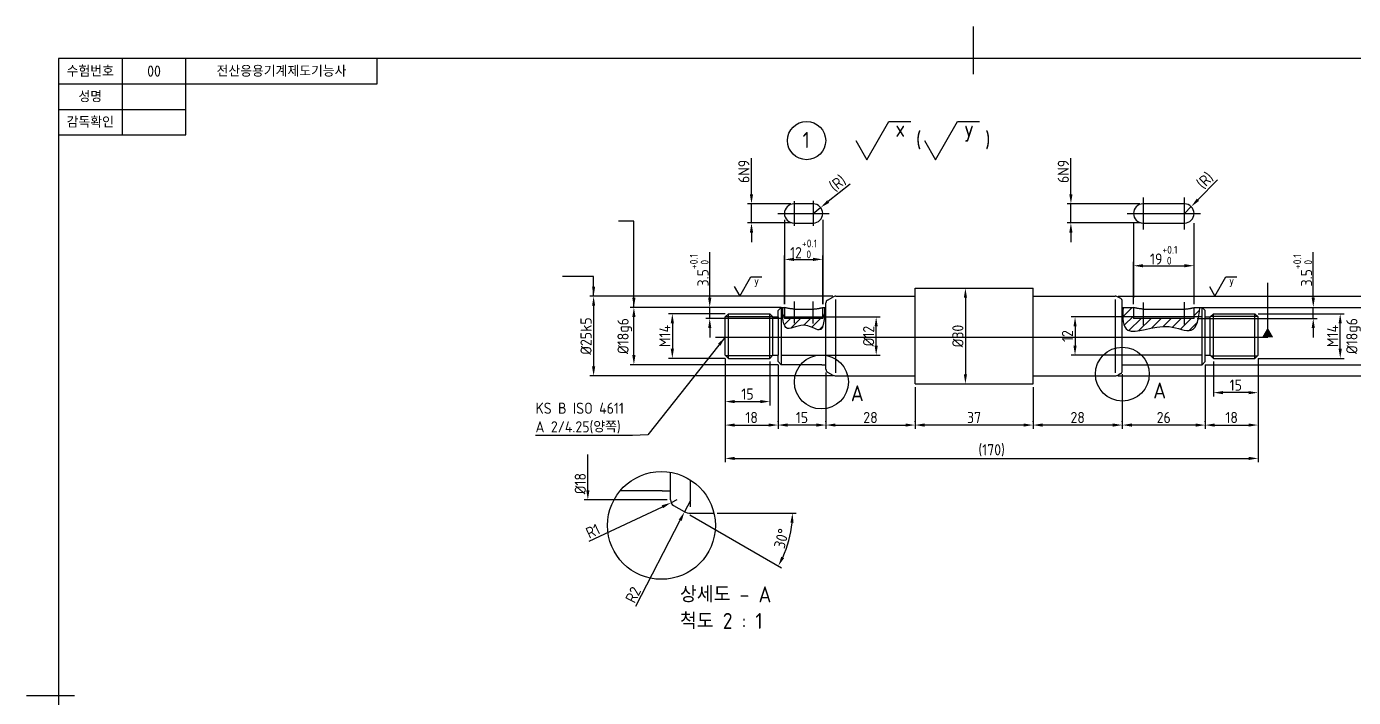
# Model space of a CAD drawing. Header units: millimetres. Extents: x 0 to 1314, y 0 to 614.
# Drawn here: x 0 to 416.3, y 209.4 to 420 of the extents above; entities that cross this region are included whole.
import ezdxf

# ---------------------------------------------------------------- set-up
doc = ezdxf.new("R2010")
doc.units = ezdxf.units.MM
for name, color, linetype in [('가는실선', 1, 'Continuous'), ('문자', 2, 'Continuous'), ('외형선', 3, 'Continuous'), ('윤곽선', 4, 'Continuous'), ('중심선', 1, 'Continuous')]:
    doc.layers.add(name, color=color, linetype=linetype)
doc.styles.get("Standard").update_dxf_attribs({"font": 'isocp.shx', "bigfont": 'whgtxt.shx'})
doc.dimstyles.new('ISO-25', dxfattribs={"dimtxt": 3.5, "dimasz": 3, "dimexe": 1.2, "dimexo": 1, "dimtad": 1, "dimdsep": 46, "dimtxsty": 'Standard', "dimcen": 0, "dimclrd": 7, "dimclre": 7, "dimclrt": 2, "dimazin": 2, "dimtfac": 1, "dimtmove": 0, "dimatfit": 3, "dimfxl": 0, "dimlwd": -1, "dimlwe": -1, "dimarcsym": 0})
pattern_1 = [(45, (-648.5, 172.526), (-1.571545, 1.571545), [])]

# ---------------------------------------------------------------- blocks, each defined once
blk = doc.blocks.new('*D157')
at = {"layer": 'Defpoints', "color": 0}
for p in [(227.44, 364.33), (240.78, 364.33), (240.78, 358.33)]:
    blk.add_point(p, dxfattribs=at)
at = {"layer": '외형선', "color": 7}
for p, q in [((227.44, 367.33), (227.44, 378.69)), ((239.78, 364.33), (226.24, 364.33)), ((227.44, 358.33), (227.44, 364.33)), ((239.78, 358.33), (226.24, 358.33)), ((227.44, 355.33), (227.44, 352.33))]:
    blk.add_line(p, q, dxfattribs=at)
for points in [[(226.94, 367.33), (227.94, 367.33), (227.44, 364.33)], [(226.94, 355.33), (227.94, 355.33), (227.44, 358.33)]]:
    blk.add_solid(points, dxfattribs=at)
at = {"layer": '외형선', "color": 2, "insert": (225.06, 374.51), "char_height": 3.5, "attachment_point": 5, "rotation": 90}
blk.add_mtext('6N9', dxfattribs=at)
blk = doc.blocks.new('*D158')
at = {"layer": 'Defpoints', "color": 0}
for p in [(249.14, 363.18), (246.78, 361.33)]:
    blk.add_point(p, dxfattribs=at)
at = {"layer": '외형선', "color": 7}
for p, q in [((258.41, 370.48), (251.5, 365.04)), ((246.78, 361.33), (249.14, 363.18))]:
    blk.add_line(p, q, dxfattribs=at)
blk.add_solid([(251.19, 365.43), (251.81, 364.64), (249.14, 363.18)], dxfattribs=at)
at = {"layer": '외형선', "color": 2, "insert": (254.56, 370.69), "char_height": 3.5, "attachment_point": 5, "rotation": 38.2074}
blk.add_mtext('(R)', dxfattribs=at)
blk = doc.blocks.new('*D159')
at = {"layer": 'Defpoints', "color": 0}
for p in [(249.78, 346.9), (237.78, 331.84), (249.78, 331.84)]:
    blk.add_point(p, dxfattribs=at)
at = {"layer": '외형선', "color": 7}
for p, q in [((237.78, 332.84), (237.78, 348.1)), ((240.78, 346.9), (246.78, 346.9)), ((249.78, 332.84), (249.78, 348.1))]:
    blk.add_line(p, q, dxfattribs=at)
for points in [[(240.78, 347.4), (240.78, 346.4), (237.78, 346.9)], [(246.78, 347.4), (246.78, 346.4), (249.78, 346.9)]]:
    blk.add_solid(points, dxfattribs=at)
at = {"layer": '외형선', "color": 2, "insert": (243.78, 350.2), "char_height": 3.5, "attachment_point": 5}
blk.add_mtext('12{\\H0.7x;\\S+0.1^  0;}', dxfattribs=at)
blk = doc.blocks.new('*D160')
at = {"layer": 'Defpoints', "color": 0}
for p in [(366.28, 344.91), (347.28, 331.84), (366.28, 331.84)]:
    blk.add_point(p, dxfattribs=at)
at = {"layer": '외형선', "color": 7}
for p, q in [((347.28, 332.84), (347.28, 346.11)), ((366.28, 332.84), (366.28, 346.11)), ((350.28, 344.91), (363.28, 344.91))]:
    blk.add_line(p, q, dxfattribs=at)
for points in [[(350.28, 345.41), (350.28, 344.41), (347.28, 344.91)], [(363.28, 345.41), (363.28, 344.41), (366.28, 344.91)]]:
    blk.add_solid(points, dxfattribs=at)
at = {"layer": '외형선', "color": 2, "insert": (356.78, 348.21), "char_height": 3.5, "attachment_point": 5}
blk.add_mtext('19{\\H0.7x;\\S+0.1^  0;}', dxfattribs=at)
blk = doc.blocks.new('*D161')
at = {"layer": 'Defpoints', "color": 0}
for p in [(327.65, 364.33), (350.28, 364.33), (350.28, 358.33)]:
    blk.add_point(p, dxfattribs=at)
at = {"layer": '외형선', "color": 7}
for p, q in [((327.65, 367.33), (327.65, 378.69)), ((349.28, 364.33), (326.45, 364.33)), ((327.65, 358.33), (327.65, 364.33)), ((349.28, 358.33), (326.45, 358.33)), ((327.65, 355.33), (327.65, 352.33))]:
    blk.add_line(p, q, dxfattribs=at)
for points in [[(327.15, 367.33), (328.15, 367.33), (327.65, 364.33)], [(327.15, 355.33), (328.15, 355.33), (327.65, 358.33)]]:
    blk.add_solid(points, dxfattribs=at)
at = {"layer": '외형선', "color": 2, "insert": (325.27, 374.51), "char_height": 3.5, "attachment_point": 5, "rotation": 90}
blk.add_mtext('6N9', dxfattribs=at)
blk = doc.blocks.new('*D155')
at = {"layer": 'Defpoints', "color": 0}
for p in [(365.39, 363.46), (363.28, 361.33)]:
    blk.add_point(p, dxfattribs=at)
at = {"layer": '외형선', "color": 7}
for p, q in [((373.68, 371.86), (367.5, 365.6)), ((363.28, 361.33), (365.39, 363.46))]:
    blk.add_line(p, q, dxfattribs=at)
blk.add_solid([(367.14, 365.95), (367.85, 365.25), (365.39, 363.46)], dxfattribs=at)
at = {"layer": '외형선', "color": 2, "insert": (369.82, 371.59), "char_height": 3.5, "attachment_point": 5, "rotation": 45.391}
blk.add_mtext('(R)', dxfattribs=at)
blk = doc.blocks.new('*D156')
at = {"layer": 'Defpoints', "color": 0}
for p in [(214.34, 331.84), (237.78, 331.84), (237.78, 328.34)]:
    blk.add_point(p, dxfattribs=at)
at = {"layer": '외형선', "color": 7}
for p, q in [((214.34, 334.84), (214.34, 349.17)), ((236.78, 331.84), (213.14, 331.84)), ((214.34, 328.34), (214.34, 331.84)), ((236.78, 328.34), (213.14, 328.34)), ((214.34, 325.34), (214.34, 322.34))]:
    blk.add_line(p, q, dxfattribs=at)
for points in [[(213.84, 334.84), (214.84, 334.84), (214.34, 331.84)], [(213.84, 325.34), (214.84, 325.34), (214.34, 328.34)]]:
    blk.add_solid(points, dxfattribs=at)
at = {"layer": '외형선', "color": 2, "insert": (211.04, 343.51), "char_height": 3.5, "attachment_point": 5, "rotation": 90}
blk.add_mtext('3.5{\\H0.7x;\\S+0.1^  0;}', dxfattribs=at)
blk = doc.blocks.new('*D162')
at = {"layer": 'Defpoints', "color": 0}
for p in [(366.28, 331.84), (403.69, 331.84), (366.28, 328.34)]:
    blk.add_point(p, dxfattribs=at)
at = {"layer": '외형선', "color": 7}
for p, q in [((403.69, 334.84), (403.69, 349.17)), ((367.28, 331.84), (404.89, 331.84)), ((403.69, 328.34), (403.69, 331.84)), ((367.28, 328.34), (404.89, 328.34)), ((403.69, 325.34), (403.69, 322.34))]:
    blk.add_line(p, q, dxfattribs=at)
for points in [[(403.19, 334.84), (404.19, 334.84), (403.69, 331.84)], [(403.19, 325.34), (404.19, 325.34), (403.69, 328.34)]]:
    blk.add_solid(points, dxfattribs=at)
at = {"layer": '외형선', "color": 2, "insert": (400.39, 343.51), "char_height": 3.5, "attachment_point": 5, "rotation": 90}
blk.add_mtext('3.5{\\H0.7x;\\S+0.1^  0;}', dxfattribs=at)
blk = doc.blocks.new('*D163')
at = {"layer": 'Defpoints', "color": 0}
for p in [(385.38, 329.84), (412.14, 329.84), (385.38, 315.84)]:
    blk.add_point(p, dxfattribs=at)
at = {"layer": '외형선', "color": 7}
for p, q in [((386.38, 329.84), (413.34, 329.84)), ((412.14, 318.84), (412.14, 326.84)), ((386.38, 315.84), (413.34, 315.84))]:
    blk.add_line(p, q, dxfattribs=at)
for points in [[(411.64, 326.84), (412.64, 326.84), (412.14, 329.84)], [(411.64, 318.84), (412.64, 318.84), (412.14, 315.84)]]:
    blk.add_solid(points, dxfattribs=at)
at = {"layer": '외형선', "color": 2, "insert": (409.77, 322.84), "char_height": 3.5, "attachment_point": 5, "rotation": 90}
blk.add_mtext('M14', dxfattribs=at)
blk = doc.blocks.new('*D164')
at = {"layer": 'Defpoints', "color": 0}
for p in [(396.26, 331.84), (419.19, 331.84), (368.78, 313.84)]:
    blk.add_point(p, dxfattribs=at)
at = {"layer": '외형선', "color": 7}
for p, q in [((397.26, 331.84), (420.39, 331.84)), ((419.19, 316.84), (419.19, 328.84)), ((369.78, 313.84), (420.39, 313.84))]:
    blk.add_line(p, q, dxfattribs=at)
for points in [[(418.69, 328.84), (419.69, 328.84), (419.19, 331.84)], [(418.69, 316.84), (419.69, 316.84), (419.19, 313.84)]]:
    blk.add_solid(points, dxfattribs=at)
at = {"layer": '외형선', "color": 2, "insert": (416.31, 322.84), "char_height": 3.5, "attachment_point": 5, "rotation": 90}
blk.add_mtext('%%C18g6', dxfattribs=at)
blk = doc.blocks.new('*D165')
at = {"layer": 'Defpoints', "color": 0}
for p in [(341.52, 335.34), (341.52, 310.34), (428.65, 310.34)]:
    blk.add_point(p, dxfattribs=at)
at = {"layer": '외형선', "color": 7}
for p, q in [((342.52, 335.34), (429.85, 335.34)), ((428.65, 332.34), (428.65, 313.34)), ((342.52, 310.34), (429.85, 310.34))]:
    blk.add_line(p, q, dxfattribs=at)
for points in [[(428.15, 332.34), (429.15, 332.34), (428.65, 335.34)], [(428.15, 313.34), (429.15, 313.34), (428.65, 310.34)]]:
    blk.add_solid(points, dxfattribs=at)
at = {"layer": '외형선', "color": 2, "insert": (426.28, 322.84), "char_height": 3.5, "attachment_point": 5, "rotation": 90}
blk.add_mtext('%%C25k5', dxfattribs=at)
blk = doc.blocks.new('*D166')
at = {"layer": 'Defpoints', "color": 0}
for p in [(278.78, 337.84), (278.78, 307.84), (294.56, 307.84)]:
    blk.add_point(p, dxfattribs=at)
at = {"layer": '외형선', "color": 7}
for p, q in [((279.78, 337.84), (295.76, 337.84)), ((294.56, 334.84), (294.56, 310.84)), ((279.78, 307.84), (295.76, 307.84))]:
    blk.add_line(p, q, dxfattribs=at)
for points in [[(294.06, 334.84), (295.06, 334.84), (294.56, 337.84)], [(294.06, 310.84), (295.06, 310.84), (294.56, 307.84)]]:
    blk.add_solid(points, dxfattribs=at)
at = {"layer": '외형선', "color": 2, "insert": (292.19, 322.84), "char_height": 3.5, "attachment_point": 5, "rotation": 90}
blk.add_mtext('%%C30', dxfattribs=at)
blk = doc.blocks.new('*D167')
at = {"layer": 'Defpoints', "color": 0}
for p in [(220.18, 329.84), (202.61, 315.84), (220.18, 315.84)]:
    blk.add_point(p, dxfattribs=at)
at = {"layer": '외형선', "color": 7}
for p, q in [((219.18, 329.84), (201.41, 329.84)), ((202.61, 326.84), (202.61, 318.84)), ((219.18, 315.84), (201.41, 315.84))]:
    blk.add_line(p, q, dxfattribs=at)
for points in [[(202.11, 326.84), (203.11, 326.84), (202.61, 329.84)], [(202.11, 318.84), (203.11, 318.84), (202.61, 315.84)]]:
    blk.add_solid(points, dxfattribs=at)
at = {"layer": '외형선', "color": 2, "insert": (200.24, 322.84), "char_height": 3.5, "attachment_point": 5, "rotation": 90}
blk.add_mtext('M14', dxfattribs=at)
blk = doc.blocks.new('*D168')
at = {"layer": 'Defpoints', "color": 0}
for p in [(190.55, 331.84), (214.34, 331.84), (236.78, 313.84)]:
    blk.add_point(p, dxfattribs=at)
at = {"layer": '외형선', "color": 7}
for p, q in [((213.34, 331.84), (189.35, 331.84)), ((190.55, 316.84), (190.55, 328.84)), ((235.78, 313.84), (189.35, 313.84))]:
    blk.add_line(p, q, dxfattribs=at)
for points in [[(190.05, 328.84), (191.05, 328.84), (190.55, 331.84)], [(190.05, 316.84), (191.05, 316.84), (190.55, 313.84)]]:
    blk.add_solid(points, dxfattribs=at)
at = {"layer": '외형선', "color": 2, "insert": (187.67, 322.84), "char_height": 3.5, "attachment_point": 5, "rotation": 90}
blk.add_mtext('%%C18g6', dxfattribs=at)
blk = doc.blocks.new('*D154')
at = {"layer": 'Defpoints', "color": 0}
for p in [(253.92, 335.34), (177.91, 310.34), (253.92, 310.34)]:
    blk.add_point(p, dxfattribs=at)
at = {"layer": '외형선', "color": 7}
for p, q in [((252.92, 335.34), (176.71, 335.34)), ((177.91, 332.34), (177.91, 313.34)), ((252.92, 310.34), (176.71, 310.34))]:
    blk.add_line(p, q, dxfattribs=at)
for points in [[(177.41, 332.34), (178.41, 332.34), (177.91, 335.34)], [(177.41, 313.34), (178.41, 313.34), (177.91, 310.34)]]:
    blk.add_solid(points, dxfattribs=at)
at = {"layer": '외형선', "color": 2, "insert": (175.53, 322.84), "char_height": 3.5, "attachment_point": 5, "rotation": 90}
blk.add_mtext('%%C25k5', dxfattribs=at)
blk = doc.blocks.new('*D150')
at = {"layer": 'Defpoints', "color": 0}
for p in [(219.18, 316.84), (233.18, 315.84), (233.18, 302.27)]:
    blk.add_point(p, dxfattribs=at)
at = {"layer": '외형선', "color": 7}
for p, q in [((219.18, 315.84), (219.18, 301.07)), ((233.18, 314.84), (233.18, 301.07)), ((222.18, 302.27), (230.18, 302.27))]:
    blk.add_line(p, q, dxfattribs=at)
for points in [[(222.18, 302.77), (222.18, 301.77), (219.18, 302.27)], [(230.18, 302.77), (230.18, 301.77), (233.18, 302.27)]]:
    blk.add_solid(points, dxfattribs=at)
at = {"layer": '외형선', "color": 2, "insert": (226.18, 304.64), "char_height": 3.5, "attachment_point": 5}
blk.add_mtext('15', dxfattribs=at)
blk = doc.blocks.new('*D151')
at = {"layer": 'Defpoints', "color": 0}
for p in [(235.78, 314.84), (219.18, 302.27), (235.78, 294.9)]:
    blk.add_point(p, dxfattribs=at)
at = {"layer": '외형선', "color": 7}
for p, q in [((235.78, 313.84), (235.78, 293.7)), ((219.18, 301.27), (219.18, 293.7)), ((222.18, 294.9), (232.78, 294.9))]:
    blk.add_line(p, q, dxfattribs=at)
for points in [[(222.18, 295.4), (222.18, 294.4), (219.18, 294.9)], [(232.78, 295.4), (232.78, 294.4), (235.78, 294.9)]]:
    blk.add_solid(points, dxfattribs=at)
at = {"layer": '외형선', "color": 2, "insert": (227.48, 297.27), "char_height": 3.5, "attachment_point": 5}
blk.add_mtext('18', dxfattribs=at)
blk = doc.blocks.new('*D169')
at = {"layer": 'Defpoints', "color": 0}
for p in [(250.78, 312.42), (235.78, 294.9), (235.78, 294.9)]:
    blk.add_point(p, dxfattribs=at)
at = {"layer": '외형선', "color": 7}
for p, q in [((250.78, 311.42), (250.78, 293.7)), ((235.78, 295.9), (235.78, 296.1)), ((247.78, 294.9), (238.78, 294.9))]:
    blk.add_line(p, q, dxfattribs=at)
for points in [[(238.78, 295.4), (238.78, 294.4), (235.78, 294.9)], [(247.78, 295.4), (247.78, 294.4), (250.78, 294.9)]]:
    blk.add_solid(points, dxfattribs=at)
at = {"layer": '외형선', "color": 2, "insert": (243.28, 297.27), "char_height": 3.5, "attachment_point": 5}
blk.add_mtext('15', dxfattribs=at)
blk = doc.blocks.new('*D170')
at = {"layer": 'Defpoints', "color": 0}
for p in [(278.78, 307.84), (250.78, 294.9), (278.78, 294.9)]:
    blk.add_point(p, dxfattribs=at)
at = {"layer": '외형선', "color": 7}
for p, q in [((278.78, 306.84), (278.78, 293.7)), ((250.78, 295.9), (250.78, 296.1)), ((253.78, 294.9), (275.78, 294.9))]:
    blk.add_line(p, q, dxfattribs=at)
for points in [[(253.78, 295.4), (253.78, 294.4), (250.78, 294.9)], [(275.78, 295.4), (275.78, 294.4), (278.78, 294.9)]]:
    blk.add_solid(points, dxfattribs=at)
at = {"layer": '외형선', "color": 2, "insert": (264.78, 297.27), "char_height": 3.5, "attachment_point": 5}
blk.add_mtext('28', dxfattribs=at)
blk = doc.blocks.new('*D171')
at = {"layer": 'Defpoints', "color": 0}
for p in [(315.78, 307.84), (278.78, 294.9), (278.78, 294.9)]:
    blk.add_point(p, dxfattribs=at)
at = {"layer": '외형선', "color": 7}
for p, q in [((315.78, 306.84), (315.78, 293.7)), ((278.78, 295.9), (278.78, 296.1)), ((312.78, 294.9), (281.78, 294.9))]:
    blk.add_line(p, q, dxfattribs=at)
for points in [[(281.78, 295.4), (281.78, 294.4), (278.78, 294.9)], [(312.78, 295.4), (312.78, 294.4), (315.78, 294.9)]]:
    blk.add_solid(points, dxfattribs=at)
at = {"layer": '외형선', "color": 2, "insert": (297.28, 297.27), "char_height": 3.5, "attachment_point": 5}
blk.add_mtext('37', dxfattribs=at)
blk = doc.blocks.new('*D175')
at = {"layer": 'Defpoints', "color": 0}
for p in [(343.78, 311.92), (315.78, 294.9), (315.78, 294.9)]:
    blk.add_point(p, dxfattribs=at)
at = {"layer": '외형선', "color": 7}
for p, q in [((343.78, 310.92), (343.78, 293.7)), ((315.78, 295.9), (315.78, 296.1)), ((340.78, 294.9), (318.78, 294.9))]:
    blk.add_line(p, q, dxfattribs=at)
for points in [[(318.78, 295.4), (318.78, 294.4), (315.78, 294.9)], [(340.78, 295.4), (340.78, 294.4), (343.78, 294.9)]]:
    blk.add_solid(points, dxfattribs=at)
at = {"layer": '외형선', "color": 2, "insert": (329.78, 297.27), "char_height": 3.5, "attachment_point": 5}
blk.add_mtext('28', dxfattribs=at)
blk = doc.blocks.new('*D176')
at = {"layer": 'Defpoints', "color": 0}
for p in [(369.78, 314.84), (343.78, 294.9), (343.78, 294.9)]:
    blk.add_point(p, dxfattribs=at)
at = {"layer": '외형선', "color": 7}
for p, q in [((369.78, 313.84), (369.78, 293.7)), ((343.78, 295.9), (343.78, 296.1)), ((366.78, 294.9), (346.78, 294.9))]:
    blk.add_line(p, q, dxfattribs=at)
for points in [[(346.78, 295.4), (346.78, 294.4), (343.78, 294.9)], [(366.78, 295.4), (366.78, 294.4), (369.78, 294.9)]]:
    blk.add_solid(points, dxfattribs=at)
at = {"layer": '외형선', "color": 2, "insert": (356.78, 297.27), "char_height": 3.5, "attachment_point": 5}
blk.add_mtext('26', dxfattribs=at)
blk = doc.blocks.new('*D177')
at = {"layer": 'Defpoints', "color": 0}
for p in [(386.38, 316.84), (372.38, 315.84), (372.38, 305.07)]:
    blk.add_point(p, dxfattribs=at)
at = {"layer": '외형선', "color": 7}
for p, q in [((372.38, 314.84), (372.38, 303.87)), ((386.38, 315.84), (386.38, 303.87)), ((383.38, 305.07), (375.38, 305.07))]:
    blk.add_line(p, q, dxfattribs=at)
for points in [[(375.38, 305.57), (375.38, 304.57), (372.38, 305.07)], [(383.38, 305.57), (383.38, 304.57), (386.38, 305.07)]]:
    blk.add_solid(points, dxfattribs=at)
at = {"layer": '외형선', "color": 2, "insert": (379.38, 307.44), "char_height": 3.5, "attachment_point": 5}
blk.add_mtext('15', dxfattribs=at)
blk = doc.blocks.new('*D149')
at = {"layer": 'Defpoints', "color": 0}
for p in [(386.38, 305.07), (369.78, 294.9), (386.38, 294.9)]:
    blk.add_point(p, dxfattribs=at)
at = {"layer": '외형선', "color": 7}
for p, q in [((386.38, 304.07), (386.38, 293.7)), ((369.78, 295.9), (369.78, 296.1)), ((372.78, 294.9), (383.38, 294.9))]:
    blk.add_line(p, q, dxfattribs=at)
for points in [[(372.78, 295.4), (372.78, 294.4), (369.78, 294.9)], [(383.38, 295.4), (383.38, 294.4), (386.38, 294.9)]]:
    blk.add_solid(points, dxfattribs=at)
at = {"layer": '외형선', "color": 2, "insert": (378.08, 297.27), "char_height": 3.5, "attachment_point": 5}
blk.add_mtext('18', dxfattribs=at)
blk = doc.blocks.new('*D148')
at = {"layer": 'Defpoints', "color": 0}
for p in [(219.18, 294.9), (386.38, 294.9), (386.38, 284.43)]:
    blk.add_point(p, dxfattribs=at)
at = {"layer": '외형선', "color": 7}
for p, q in [((219.18, 293.9), (219.18, 283.23)), ((386.38, 293.9), (386.38, 283.23)), ((222.18, 284.43), (383.38, 284.43))]:
    blk.add_line(p, q, dxfattribs=at)
for points in [[(222.18, 284.93), (222.18, 283.93), (219.18, 284.43)], [(383.38, 284.93), (383.38, 283.93), (386.38, 284.43)]]:
    blk.add_solid(points, dxfattribs=at)
at = {"layer": '외형선', "color": 2, "insert": (302.78, 286.98), "char_height": 3.5, "attachment_point": 5}
blk.add_mtext('(170)', dxfattribs=at)
blk = doc.blocks.new('*D173')
at = {"layer": 'Defpoints', "color": 0}
for p in [(204.02, 271.38), (202.21, 270.53)]:
    blk.add_point(p, dxfattribs=at)
at = {"layer": '외형선', "color": 7}
for p, q in [((204.02, 271.38), (202.21, 270.53)), ((176.56, 258.47), (199.49, 269.25))]:
    blk.add_line(p, q, dxfattribs=at)
blk.add_solid([(199.28, 269.71), (199.7, 268.8), (202.21, 270.53)], dxfattribs=at)
at = {"layer": '외형선', "color": 2, "insert": (177.69, 261.63), "char_height": 3.5, "attachment_point": 5, "rotation": 25.1862}
blk.add_mtext('R1', dxfattribs=at)
blk = doc.blocks.new('*D174')
at = {"layer": 'Defpoints', "color": 0}
for p in [(208.28, 271.23), (206.45, 267.67)]:
    blk.add_point(p, dxfattribs=at)
at = {"layer": '외형선', "color": 7}
for p, q in [((208.28, 271.23), (206.45, 267.67)), ((191.12, 238.01), (205.07, 265.01))]:
    blk.add_line(p, q, dxfattribs=at)
blk.add_solid([(204.63, 265.24), (205.51, 264.78), (206.45, 267.67)], dxfattribs=at)
at = {"layer": '외형선', "color": 2, "insert": (190.31, 241.62), "char_height": 3.5, "attachment_point": 5, "rotation": 62.6742}
blk.add_mtext('R2', dxfattribs=at)
blk = doc.blocks.new('*D172')
at = {"layer": 'Defpoints', "color": 0}
for p in [(203.02, 269.65), (206.28, 267.76), (208.28, 267.23), (215.66, 267.23), (238.29, 255.91)]:
    blk.add_point(p, dxfattribs=at)
at = {"layer": '외형선', "color": 7}
for p, q in [((208.08, 266.73), (236.9, 250.09)), ((216.66, 267.23), (241.49, 267.23))]:
    blk.add_line(p, q, dxfattribs=at)
blk.add_arc((207.21, 267.23), 33.08, 335.1982, 354.8018, dxfattribs=at)
for points in [[(239.65, 264.25), (240.65, 264.21), (240.29, 267.23)], [(237.68, 253.12), (236.79, 253.58), (235.86, 250.69)]]:
    blk.add_solid(points, dxfattribs=at)
at = {"layer": '외형선', "color": 2, "insert": (236.87, 259.28), "char_height": 3.5, "attachment_point": 5, "rotation": 75}
blk.add_mtext('30°', dxfattribs=at)
blk = doc.blocks.new('*D152')
at = {"layer": 'Defpoints', "color": 0}
for p in [(235.78, 328.84), (266.56, 328.84), (235.78, 316.84)]:
    blk.add_point(p, dxfattribs=at)
at = {"layer": '외형선', "color": 7}
for p, q in [((236.78, 328.84), (267.76, 328.84)), ((266.56, 319.84), (266.56, 325.84)), ((236.78, 316.84), (267.76, 316.84))]:
    blk.add_line(p, q, dxfattribs=at)
for points in [[(266.06, 325.84), (267.06, 325.84), (266.56, 328.84)], [(266.06, 319.84), (267.06, 319.84), (266.56, 316.84)]]:
    blk.add_solid(points, dxfattribs=at)
at = {"layer": '외형선', "color": 2, "insert": (264.19, 322.84), "char_height": 3.5, "attachment_point": 5, "rotation": 90}
blk.add_mtext('%%C12', dxfattribs=at)
blk = doc.blocks.new('*D153')
at = {"layer": 'Defpoints', "color": 0}
for p in [(369.78, 328.84), (328.95, 316.84), (369.78, 316.84)]:
    blk.add_point(p, dxfattribs=at)
at = {"layer": '외형선', "color": 7}
for p, q in [((368.78, 328.84), (327.75, 328.84)), ((328.95, 325.84), (328.95, 319.84)), ((368.78, 316.84), (327.75, 316.84))]:
    blk.add_line(p, q, dxfattribs=at)
for points in [[(328.45, 325.84), (329.45, 325.84), (328.95, 328.84)], [(328.45, 319.84), (329.45, 319.84), (328.95, 316.84)]]:
    blk.add_solid(points, dxfattribs=at)
at = {"layer": '외형선', "color": 2, "insert": (326.57, 322.84), "char_height": 3.5, "attachment_point": 5, "rotation": 90}
blk.add_mtext('12', dxfattribs=at)

msp = doc.modelspace()

# ---------------------------------------------------------------- hatches: boundary and pattern name
at = {"layer": '가는실선'}
h = msp.add_hatch(dxfattribs=at)
h.set_pattern_fill('ANSI31', color=256, scale=0.7)
h.set_pattern_definition(pattern_1)
edge = h.paths.add_edge_path()
edge.add_spline(control_points=[(237.241, 331.84), (237.172, 328.636), (237.255, 323.114), (244.07, 327.618), (250.222, 322.71), (250.323, 328.235), (250.33, 331.84)], knot_values=[0.2687783, 0.2687783, 0.2687783, 0.2687783, 7.2229367, 13.0691194, 17.40522, 24.8005762, 24.8005762, 24.8005762, 24.8005762], degree=3, periodic=0)
edge.add_line((250.33, 331.84), (249.784, 331.84))
edge.add_line((249.784, 331.84), (249.784, 328.34))
edge.add_line((249.784, 328.34), (237.784, 328.34))
edge.add_line((237.784, 328.34), (237.784, 331.84))
edge.add_line((237.784, 331.84), (237.241, 331.84))
h = msp.add_hatch(dxfattribs=at)
h.set_pattern_fill('ANSI31', color=256, scale=0.7)
h.set_pattern_definition(pattern_1)
edge = h.paths.add_edge_path()
edge.add_line((347.284, 328.34), (347.284, 331.84))
edge.add_line((347.284, 331.84), (345.749, 331.84))
edge.add_line((345.749, 331.84), (344.041, 331.84))
edge.add_spline(control_points=[(344.041, 331.84), (343.77, 328.388), (344.279, 321.354), (356.387, 327.99), (366.766, 322.589), (367.787, 328.328), (368.107, 331.84)], knot_values=[4.5489581, 4.5489581, 4.5489581, 4.5489581, 13.0694374, 26.0133534, 33.048217, 41.2050543, 41.2050543, 41.2050543, 41.2050543], degree=3, periodic=0)
edge.add_line((368.107, 331.84), (367.218, 331.84))
edge.add_line((367.218, 331.84), (366.284, 331.84))
edge.add_line((366.284, 331.84), (366.284, 328.34))
edge.add_line((366.284, 328.34), (347.284, 328.34))

# ---------------------------------------------------------------- linework, layer by layer
for p, q in [((30, 410), (30, 386)), ((10, 402), (50, 402)), ((10, 394), (50, 394)), ((223.77, 335.381), (227.234, 341.381)), ((227.234, 341.381), (230.698, 341.381)), ((372.818, 335.381), (376.282, 341.381)), ((376.282, 341.381), (379.746, 341.381)), ((222.038, 338.381), (223.77, 335.381)), ((371.086, 338.381), (372.818, 335.381)), ((219.372, 329.028), (220.184, 329.028)), ((220.184, 329.028), (233.184, 329.028)), ((233.184, 329.028), (233.996, 329.028)), ((372.384, 329.028), (371.572, 329.028)), ((385.384, 329.028), (372.384, 329.028)), ((386.196, 329.028), (385.384, 329.028)), ((220.184, 316.652), (219.372, 316.652)), ((233.184, 316.652), (220.184, 316.652)), ((233.996, 316.652), (233.184, 316.652)), ((371.572, 316.652), (372.384, 316.652)), ((372.384, 316.652), (385.384, 316.652)), ((385.384, 316.652), (386.196, 316.652))]:
    msp.add_line(p, q, dxfattribs=at)
for centre, radius in [((249.371, 308.424), 8.456), ((343.795, 310.894), 8.456), ((199.191, 263.395), 16.912)]:
    msp.add_circle(centre, radius, dxfattribs=at)
at = {"layer": '문자'}
msp.add_circle((244.717, 384.204), 6, dxfattribs=at)
at = {"layer": '외형선'}
for p, q in [((50, 386), (50, 410)), ((110, 402), (110, 410)), ((50, 402), (110, 402)), ((263.608, 378.204), (270.536, 390.204)), ((270.536, 390.204), (277.464, 390.204)), ((285.171, 378.204), (292.099, 390.204)), ((292.099, 390.204), (299.027, 390.204)), ((10, 386), (50, 386)), ((260.144, 384.204), (263.608, 378.204)), ((281.707, 384.204), (285.171, 378.204)), ((246.784, 364.325), (240.784, 364.325)), ((363.284, 364.325), (350.284, 364.325)), ((237.784, 359.325), (237.784, 332.84)), ((240.784, 358.325), (246.784, 358.325)), ((249.784, 359.325), (249.784, 332.84)), ((347.284, 358.325), (347.284, 334.84)), ((350.284, 358.325), (363.284, 358.325)), ((366.284, 334.84), (366.284, 358.325)), ((278.784, 336.004), (278.784, 337.84)), ((278.784, 337.84), (315.784, 337.84)), ((315.784, 336.004), (315.784, 337.84)), ((250.784, 331.987), (250.784, 333.263)), ((251.284, 334.129), (252.918, 335.072)), ((253.918, 335.34), (278.784, 335.34)), ((253.918, 311.34), (253.918, 334.34)), ((278.784, 307.84), (278.784, 336.004)), ((315.784, 307.84), (315.784, 336.004)), ((315.784, 335.34), (341.516, 335.34)), ((341.516, 334.34), (341.516, 311.34)), ((343.284, 334.629), (342.516, 335.072)), ((343.784, 332.426), (343.784, 333.763)), ((219.184, 328.84), (220.184, 329.84)), ((220.184, 328.983), (220.184, 329.84)), ((220.184, 329.84), (233.184, 329.84)), ((220.184, 315.84), (220.184, 328.983)), ((233.184, 328.983), (233.184, 329.84)), ((234.184, 328.84), (233.184, 329.84)), ((233.184, 315.84), (233.184, 328.983)), ((235.784, 330.84), (236.784, 331.84)), ((235.784, 328.84), (235.784, 330.84)), ((236.784, 331.84), (237.784, 331.84)), ((236.784, 331.84), (236.784, 313.84)), ((238.088, 331.743), (237.784, 331.84)), ((237.784, 331.84), (237.784, 328.34)), ((238.182, 331.715), (238.088, 331.743)), ((238.341, 331.67), (238.182, 331.715)), ((238.489, 331.63), (238.341, 331.67)), ((238.648, 331.59), (238.489, 331.63)), ((238.785, 331.558), (238.648, 331.59)), ((238.927, 331.526), (238.785, 331.558)), ((239.151, 331.481), (238.927, 331.526)), ((239.384, 331.44), (239.151, 331.481)), ((239.627, 331.404), (239.384, 331.44)), ((239.852, 331.376), (239.627, 331.404)), ((240.08, 331.354), (239.852, 331.376)), ((240.313, 331.338), (240.08, 331.354)), ((240.548, 331.329), (240.313, 331.338)), ((240.784, 331.325), (240.548, 331.329)), ((240.784, 331.325), (246.784, 331.325)), ((246.784, 331.325), (247.019, 331.329)), ((247.019, 331.329), (247.254, 331.338)), ((247.254, 331.338), (247.487, 331.354)), ((247.487, 331.354), (247.716, 331.376)), ((247.716, 331.376), (247.94, 331.404)), ((247.94, 331.404), (248.183, 331.44)), ((248.183, 331.44), (248.416, 331.481)), ((248.416, 331.481), (248.64, 331.526)), ((248.64, 331.526), (248.783, 331.558)), ((248.783, 331.558), (248.919, 331.59)), ((248.919, 331.59), (249.078, 331.63)), ((249.078, 331.63), (249.226, 331.67)), ((249.226, 331.67), (249.385, 331.715)), ((249.385, 331.715), (249.479, 331.743)), ((249.479, 331.743), (249.784, 331.84)), ((249.784, 331.84), (250.498, 331.84)), ((249.784, 328.34), (249.784, 331.84)), ((250.498, 331.84), (250.784, 331.84)), ((250.784, 312.417), (250.784, 331.987)), ((343.784, 311.917), (343.784, 332.426)), ((343.784, 331.84), (345.749, 331.84)), ((345.749, 331.84), (347.284, 331.84)), ((347.588, 331.743), (347.284, 331.84)), ((347.284, 331.84), (347.284, 328.34)), ((347.682, 331.715), (347.588, 331.743)), ((347.841, 331.67), (347.682, 331.715)), ((347.989, 331.63), (347.841, 331.67)), ((348.148, 331.59), (347.989, 331.63)), ((348.285, 331.558), (348.148, 331.59)), ((348.427, 331.526), (348.285, 331.558)), ((348.651, 331.481), (348.427, 331.526)), ((348.885, 331.44), (348.651, 331.481)), ((349.127, 331.404), (348.885, 331.44)), ((349.352, 331.376), (349.127, 331.404)), ((349.58, 331.354), (349.352, 331.376)), ((349.813, 331.338), (349.58, 331.354)), ((350.048, 331.329), (349.813, 331.338)), ((350.284, 331.325), (350.048, 331.329)), ((350.284, 331.325), (363.284, 331.325)), ((363.284, 331.325), (363.519, 331.329)), ((363.519, 331.329), (363.754, 331.338)), ((363.754, 331.338), (363.987, 331.354)), ((363.987, 331.354), (364.216, 331.376)), ((364.216, 331.376), (364.44, 331.404)), ((364.44, 331.404), (364.683, 331.44)), ((364.683, 331.44), (364.916, 331.481)), ((364.916, 331.481), (365.14, 331.526)), ((365.14, 331.526), (365.283, 331.558)), ((365.283, 331.558), (365.419, 331.59)), ((365.419, 331.59), (365.578, 331.63)), ((365.578, 331.63), (365.726, 331.67)), ((365.726, 331.67), (365.885, 331.715)), ((365.885, 331.715), (365.979, 331.743)), ((365.979, 331.743), (366.284, 331.84)), ((366.284, 331.84), (367.218, 331.84)), ((366.284, 328.34), (366.284, 331.84)), ((367.218, 331.84), (368.784, 331.84)), ((368.784, 330.738), (368.784, 331.84)), ((369.784, 330.84), (368.784, 331.84)), ((368.784, 313.84), (368.784, 330.738)), ((369.784, 329.861), (369.784, 330.84)), ((369.784, 314.84), (369.784, 329.861)), ((371.384, 328.84), (372.384, 329.84)), ((372.384, 328.983), (372.384, 329.84)), ((372.384, 329.84), (385.384, 329.84)), ((372.384, 315.84), (372.384, 328.983)), ((385.384, 328.983), (385.384, 329.84)), ((386.384, 328.84), (385.384, 329.84)), ((385.384, 315.84), (385.384, 328.983)), ((219.184, 328.106), (219.184, 328.84)), ((219.184, 316.84), (219.184, 328.106)), ((234.184, 328.106), (234.184, 328.84)), ((234.184, 328.84), (235.359, 328.84)), ((234.184, 316.84), (234.184, 328.106)), ((235.359, 328.84), (235.784, 328.84)), ((235.784, 328.84), (235.784, 316.84)), ((249.784, 328.34), (237.784, 328.34)), ((366.284, 328.34), (347.284, 328.34)), ((369.784, 328.84), (371.384, 328.84)), ((371.384, 328.106), (371.384, 328.84)), ((371.384, 316.84), (371.384, 328.106)), ((386.384, 328.106), (386.384, 328.84)), ((386.384, 316.84), (386.384, 328.106)), ((219.184, 316.84), (220.184, 315.84)), ((234.184, 316.84), (233.184, 315.84)), ((234.184, 316.84), (234.781, 316.84)), ((234.781, 316.84), (235.784, 316.84)), ((235.784, 314.84), (235.784, 316.84)), ((369.784, 316.84), (371.384, 316.84)), ((371.384, 316.84), (372.384, 315.84)), ((386.384, 316.84), (385.384, 315.84)), ((220.184, 315.84), (233.184, 315.84)), ((235.784, 314.84), (236.784, 313.84)), ((249.471, 313.84), (236.784, 313.84)), ((249.471, 313.84), (250.784, 313.84)), ((343.784, 313.84), (346.166, 313.84)), ((346.166, 313.84), (366.086, 313.84)), ((366.086, 313.84), (368.784, 313.84)), ((369.784, 314.84), (368.784, 313.84)), ((372.384, 315.84), (385.384, 315.84)), ((251.284, 311.551), (252.918, 310.608)), ((253.918, 310.34), (278.784, 310.34)), ((315.784, 310.34), (341.516, 310.34)), ((343.284, 311.051), (342.516, 310.608)), ((278.784, 307.84), (315.784, 307.84)), ((202.016, 271.382), (202.016, 280.069)), ((208.284, 269.227), (208.284, 277.655)), ((199.39, 274.227), (186.203, 274.227)), ((199.39, 274.227), (202.016, 274.227)), ((203.016, 269.65), (206.284, 267.763)), ((208.284, 267.227), (215.663, 267.227))]:
    msp.add_line(p, q, dxfattribs=at)
at = {"layer": '외형선', "color": 7}
for p, q in [((176.106, 274.382), (176.106, 285.624)), ((201.016, 271.382), (174.906, 271.382))]:
    msp.add_line(p, q, dxfattribs=at)
at = {"layer": '외형선'}
for centre, radius, start, end in [((240.784, 361.325), 3, 90, 270), ((246.784, 361.325), 3, 270, 90), ((350.284, 361.325), 3, 90, 270), ((363.284, 361.325), 3, 270, 90), ((251.784, 333.263), 1, 120, 180.00001), ((253.918, 333.34), 2, 90, 120), ((341.516, 333.34), 2, 60, 90), ((342.784, 333.763), 1, 0, 60), ((251.784, 312.417), 1, 179.99999, 240), ((253.918, 312.34), 2, 240, 270), ((341.516, 312.34), 2, 270, 300), ((342.784, 311.917), 1, 300, 360), ((204.016, 271.382), 2, 179.99999, 240), ((208.284, 271.227), 4, 240, 270)]:
    msp.add_arc(centre, radius, start, end, dxfattribs=at)
for points, knots in [([(250.33, 331.84), (250.323, 328.235), (250.222, 322.71), (244.07, 327.618), (237.255, 323.114), (237.172, 328.636), (237.241, 331.84)], [0.2687783, 0.2687783, 0.2687783, 0.2687783, 7.6641345, 12.0002351, 17.8464178, 24.8005762, 24.8005762, 24.8005762, 24.8005762]), ([(344.041, 331.84), (343.77, 328.388), (344.279, 321.354), (356.387, 327.99), (366.766, 322.589), (367.787, 328.328), (368.107, 331.84)], [4.5489581, 4.5489581, 4.5489581, 4.5489581, 13.0694374, 26.0133534, 33.048217, 41.2050543, 41.2050543, 41.2050543, 41.2050543])]:
    msp.add_open_spline(points, degree=3, knots=knots, dxfattribs=at)
at = {"layer": '외형선', "color": 7}
msp.add_solid([(175.606, 274.382), (176.606, 274.382), (176.106, 271.382)], dxfattribs=at)
at = {"layer": '윤곽선'}
for p, q in [((297, 420), (297, 405)), ((0, 210), (15, 210))]:
    msp.add_line(p, q, dxfattribs=at)
msp.add_lwpolyline([(10, 10), (584, 10), (584, 410), (10, 410)], close=True, dxfattribs=at)
at = {"layer": '중심선'}
for p, q in [((240.784, 365.224), (240.784, 357.421)), ((246.784, 365.318), (246.784, 357.397)), ((350.284, 366.325), (350.284, 356.325)), ((363.284, 356.325), (363.284, 366.325)), ((235.715, 361.325), (251.768, 361.325)), ((345.284, 361.325), (368.284, 361.325)), ((240.784, 333.717), (240.784, 326.923)), ((246.784, 326.825), (246.784, 333.717)), ((350.284, 333.33), (350.284, 326.243)), ((363.284, 326.438), (363.284, 333.502)), ((216.184, 322.473), (389.384, 322.473))]:
    msp.add_line(p, q, dxfattribs=at)

# ---------------------------------------------------------------- texts
at = {"layer": '가는실선', "char_height": 2.5, "attachment_point": 1}
for insert in [(228.263, 341.464), (377.311, 341.464)]:
    msp.add_mtext_dynamic_manual_height_columns('y', width=6.61011, gutter_width=12.5, heights=[0], dxfattribs=dict(at, insert=insert))
at = {"layer": '문자'}
for s, width, insert, char_height, attachment_point in [('수험번호', 20, (20, 406), 3.5, 5), ('전산응용기계제도기능사', 54.68073, (80, 406), 3.5, 5), ('00', 20, (40, 406), 3.5, 5), ('성명', 20, (20, 398), 3.5, 5), ('감독확인', 20, (20, 390), 3.5, 5), ('A', 46.12034, (353.479, 308.262), 5, 1), ('A', 46.12034, (258.614, 307.388), 5, 1), ('상세도 - A\\P척도 2 : 1', 44.13718, (204.989, 244.248), 5, 1)]:
    msp.add_mtext_dynamic_manual_height_columns(s, width=width, gutter_width=12.5, heights=[0], dxfattribs=dict(at, insert=insert, char_height=char_height, attachment_point=attachment_point))
at = {"layer": '외형선', "char_height": 5}
for s, width, gutter_width, insert, attachment_point in [('x', 13.22022, 25, (272.594, 390.369), 1), ('(       )', 26.55015, 12.5, (290.739, 384.204), 5), ('y', 13.22022, 25, (294.157, 390.369), 1), ('1', 14.63395, 12.5, (243.467, 386.879), 1)]:
    msp.add_mtext_dynamic_manual_height_columns(s, width=width, gutter_width=gutter_width, heights=[0], dxfattribs=dict(at, insert=insert, attachment_point=attachment_point))
at = {"layer": '외형선', "color": 2, "insert": (159.668, 297.09), "char_height": 3.5, "attachment_point": 4}
msp.add_mtext('KS B ISO 4611\\PA 2/4.25(양쪽)', dxfattribs=at)
at = {"layer": '외형선', "color": 2, "insert": (173.731, 276.516), "char_height": 3.5, "attachment_point": 5, "rotation": 90}
msp.add_mtext('%%C18', dxfattribs=at)

# ---------------------------------------------------------------- dimensions: what is measured, and where the dimension line sits
at = {"layer": '외형선'}
for base, p1, p2, text, picture, middle in [((227.439, 364.325), (240.784, 358.325), (240.784, 364.325), '<>N9', '*D157', (225.064, 374.505)), ((327.647, 364.325), (350.284, 358.325), (350.284, 364.325), '<>N9', '*D161', (325.272, 374.505)), ((214.338, 331.84), (237.784, 328.34), (237.784, 331.84), '<>{\\H0.7x;\\S+0.1^  0;}', '*D156', (211.036, 343.505)), ((403.693, 331.84), (366.284, 328.34), (366.284, 331.84), '<>{\\H0.7x;\\S+0.1^  0;}', '*D162', (400.392, 343.505)), ((294.56, 307.84), (278.784, 337.84), (278.784, 307.84), '%%C<>', '*D166', (292.185, 322.84)), ((177.908, 310.34), (253.918, 335.34), (253.918, 310.34), '%%C<>k5', '*D154', (175.533, 322.84)), ((428.651, 310.34), (341.516, 335.34), (341.516, 310.34), '%%C<>k5', '*D165', (426.275, 322.84)), ((190.546, 331.84), (236.784, 313.84), (214.338, 331.84), '%%C<>g6', '*D168', (187.67, 322.84)), ((202.61, 315.84), (220.184, 329.84), (220.184, 315.84), 'M<>', '*D167', (200.235, 322.84)), ((419.187, 331.84), (368.784, 313.84), (396.257, 331.84), '%%C<>g6', '*D164', (416.311, 322.84)), ((412.143, 329.84), (385.384, 315.84), (385.384, 329.84), 'M<>', '*D163', (409.768, 322.84)), ((266.562, 328.84), (235.784, 316.84), (235.784, 328.84), '%%C<>', '*D152', (264.187, 322.84))]:
    dim = msp.add_linear_dim(base=base, p1=p1, p2=p2, angle=90, text=text, dimstyle='ISO-25', dxfattribs=at)
    dim.commit()
    dim.dimension.update_dxf_attribs({"geometry": picture, "text_midpoint": middle})
for center, mpoint, picture, middle in [((363.284, 361.325), (365.39, 363.461), '*D155', (369.824, 371.587)), ((246.784, 361.325), (249.141, 363.181), '*D158', (254.556, 370.688))]:
    dim = msp.add_radius_dim(center=center, mpoint=mpoint, text='(R)', dimstyle='ISO-25', dxfattribs=at)
    dim.commit()
    dim.dimension.update_dxf_attribs({"geometry": picture, "text_midpoint": middle})
dim = msp.add_linear_dim(base=(249.784, 346.901), p1=(237.784, 331.84), p2=(249.784, 331.84), text='<>{\\H0.7x;\\S+0.1^  0;}', dimstyle='ISO-25', dxfattribs=at)
dim.commit()
dim.dimension.update_dxf_attribs({"geometry": '*D159', "text_midpoint": (243.784, 346.901), "dimtype": 160})
for base, p1, p2, text, picture, middle in [((366.284, 344.914), (347.284, 331.84), (366.284, 331.84), '<>{\\H0.7x;\\S+0.1^  0;}', '*D160', (356.784, 348.215)), ((233.184, 302.269), (219.184, 316.84), (233.184, 315.84), '15', '*D150', (226.184, 304.644)), ((372.384, 305.065), (386.384, 316.84), (372.384, 315.84), '15', '*D177', (379.384, 307.44)), ((235.784, 294.899), (219.184, 302.269), (235.784, 314.84), '18', '*D151', (227.484, 297.274)), ((386.384, 294.899), (369.784, 294.899), (386.384, 305.065), '18', '*D149', (378.084, 297.274)), ((386.384, 284.427), (219.184, 294.899), (386.384, 294.899), '(170)', '*D148', (302.784, 286.977))]:
    dim = msp.add_linear_dim(base=base, p1=p1, p2=p2, text=text, dimstyle='ISO-25', dxfattribs=at)
    dim.commit()
    dim.dimension.update_dxf_attribs({"geometry": picture, "text_midpoint": middle})
dim = msp.add_linear_dim(base=(328.945, 316.84), p1=(369.784, 328.84), p2=(369.784, 316.84), angle=90, dimstyle='ISO-25', dxfattribs=at)
dim.commit()
dim.dimension.update_dxf_attribs({"geometry": '*D153', "text_midpoint": (326.57, 322.84)})
for base, p1, p2, picture, middle in [((235.784, 294.899), (250.784, 312.417), (235.784, 294.899), '*D169', (243.284, 297.274)), ((343.784, 294.899), (369.784, 314.84), (343.784, 294.899), '*D176', (356.784, 297.274)), ((315.784, 294.899), (343.784, 311.917), (315.784, 294.899), '*D175', (329.784, 297.274)), ((278.784, 294.899), (250.784, 294.899), (278.784, 307.84), '*D170', (264.784, 297.274)), ((278.784, 294.899), (315.784, 307.84), (278.784, 294.899), '*D171', (297.284, 297.274))]:
    dim = msp.add_linear_dim(base=base, p1=p1, p2=p2, dimstyle='ISO-25', dxfattribs=at)
    dim.commit()
    dim.dimension.update_dxf_attribs({"geometry": picture, "text_midpoint": middle})
for center, mpoint, text, picture, middle in [((204.016, 271.382), (202.206, 270.531), 'R1', '*D173', (178.705, 259.479)), ((208.284, 271.227), (206.447, 267.673), 'R2', '*D174', (192.42, 240.526))]:
    dim = msp.add_radius_dim(center=center, mpoint=mpoint, text=text, dimstyle='ISO-25', dxfattribs=at)
    dim.commit()
    dim.dimension.update_dxf_attribs({"geometry": picture, "text_midpoint": middle, "dimtype": 164})
dim = msp.add_angular_dim_2l(base=(238.295, 255.914), line1=((208.284, 267.227), (215.663, 267.227)), line2=((203.016, 269.65), (206.284, 267.763)), dimstyle='ISO-25', dxfattribs=at)
dim.commit()
dim.dimension.update_dxf_attribs({"geometry": '*D172', "text_midpoint": (236.868, 259.28)})

# ---------------------------------------------------------------- leaders
for points, override in [([(190.546, 331.84), (190.546, 358.864), (185.68, 358.864)], {"dimgap": 0.625, "dimtad": 0}), ([(177.908, 335.34), (177.908, 341.491), (168.182, 341.491)], {"dimgap": 0.625, "dimtad": 0}), ([(389.384, 322.473), (389.384, 339.525)], {"dimgap": 0.625, "dimtad": 0, "dimldrblk": 'DatumFilled'})]:
    msp.add_leader(points, dimstyle='ISO-25', override=override, dxfattribs=at)
at = {"layer": '외형선', "annotation_type": 0, "has_hookline": 1, "hookline_direction": 1, "text_width": 29.851}
msp.add_leader([(219.184, 322.473), (194.894, 291.798), (190.143, 291.623)], dimstyle='ISO-25', override={"dimgap": 0.625, "dimtad": 1}, dxfattribs=at)

doc.saveas('drawing.dxf')
